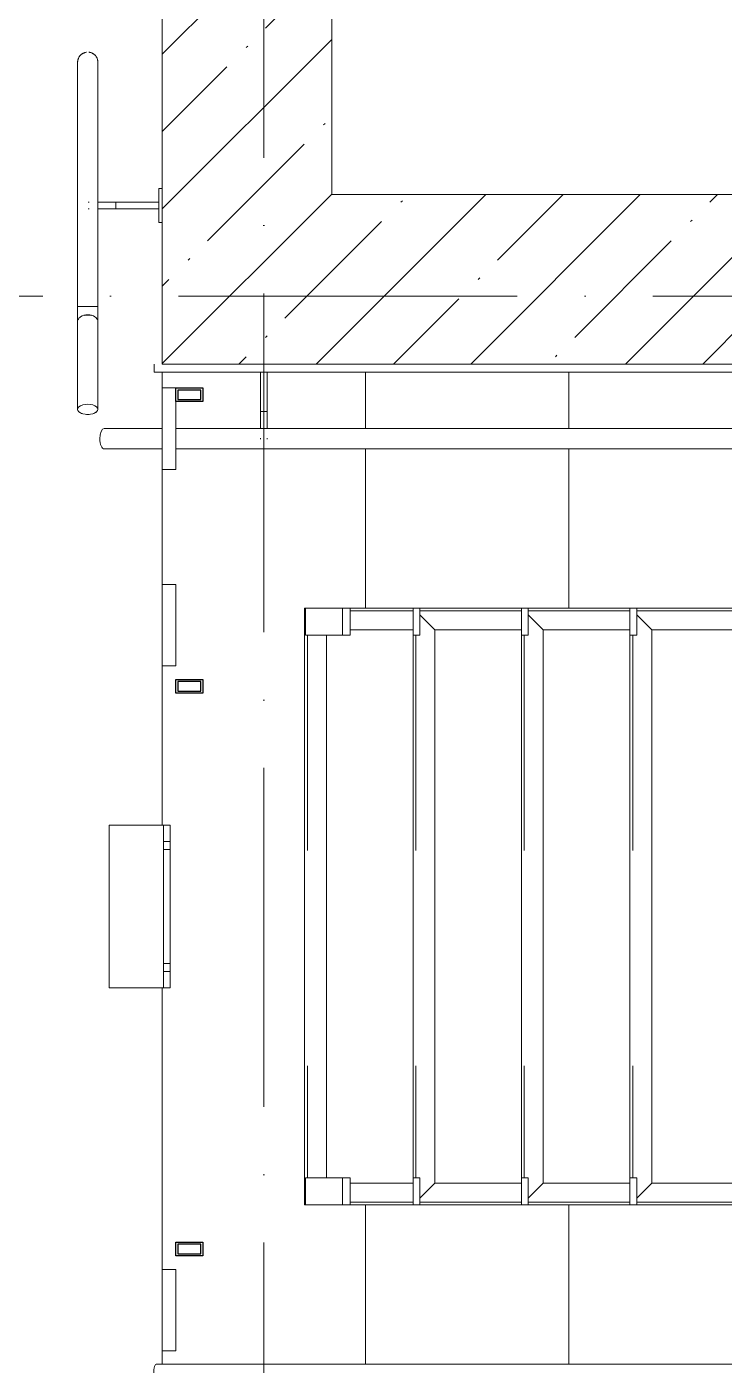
# Model space of a CAD drawing. Header units: millimetres. Extents: x -213536 to 1564669, y -45299 to 942238.
# Drawn here: x 432692 to 433721, y 427309 to 429283 of the extents above; entities that cross this region are included whole.
import ezdxf

# ---------------------------------------------------------------- set-up
doc = ezdxf.new("R2010")
doc.units = ezdxf.units.MM
doc.linetypes.add('50_200_ШТРИХ_1Т_ш5_п1_п1_', pattern=[700, 500, -100, 0, -100])
doc.linetypes.add('Штрих', pattern=[635, 317.5, -317.5])
for name, color, linetype, lineweight in [('0-1', 7, 'Continuous', 5), ('0-2', 7, 'Continuous', 9), ('3) ЖБ 4м', 3, 'Continuous', 30), ('Контуры', 7, 'Continuous', 9), ('Линии подступенков', 7, 'Continuous', 9), ('Линии свеса', 7, 'Continuous', 9), ('Невидимые линии-1', 7, 'Штрих', 9), ('Обобщенные модели', 7, 'Continuous', 9), ('Ограждение', 7, 'Continuous', 9), ('Ограждение-1', 7, 'Continuous', 25), ('Оси-2', 7, '50_200_ШТРИХ_1Т_ш5_п1_п1_', 9), ('Стены-1', 7, 'Continuous', 13), ('Штриховка разреза-1', 7, 'Continuous', 9)]:
    doc.layers.add(name, color=color, linetype=linetype, lineweight=lineweight)
doc.layers.get('0-2').off()
pattern_1 = [(45, (0, 0), (-114.0493, 114.0493), []), (45, (114.05, 0), (-114.0493, 114.0493), [201.612, -40.322, 3.353, -36.97])]

# ---------------------------------------------------------------- blocks, each defined once
blk = doc.blocks.new('Ось 3 этаж')
at = {"layer": 'Оси-2'}
for p, q in [((433042.1, 477896.8), (433042.1, 423014.8)), ((535630.4, 428885.4), (428373.3, 428885.4))]:
    blk.add_line(p, q, dxfattribs=at)
blk = doc.blocks.new('О_Элемент поручня_Маршевый_Труба_ГОСТ 8732-78 - О_Элемент поручня_Маршевый_Труба_ГОСТ 8732-78-31468009-АИ2_03_План отделки стен 3-го этажа _Часть 2_')
at = {"layer": 'Ограждение'}
blk.add_line((-3926, -30), (-9.9, -30), dxfattribs=at)
at = {"layer": 'Ограждение', "flags": 128}
blk.add_lwpolyline([(-9.9, -30), (-9.1, -29.6), (-8.3, -28.5), (-7.7, -26.7), (-7.1, -24.4), (-6.7, -21.5), (-6.4, -18.3), (-6.3, -15)], dxfattribs=at)
blk = doc.blocks.new('О_Элемент ограждения_Обод_Труба_ГОСТ 86451 - О_Элемент ограждения_Обод_Труба_ГОСТ 8645-68 2-33131214-АИ2_03_План отделки стен 3-го этажа _Часть 2_')
at = {"layer": 'Ограждение-1'}
for p, q in [((-1820, 20), (-1800, 20)), ((-1820, -20), (-1820, 20)), ((-1800, 20), (-1800, -20)), ((-20, -20), (-20, 20)), ((-20, 20), (0, 20)), ((0, 20), (0, -20)), ((-1817, 17), (-1817, -17)), ((-1803, 17), (-1817, 17)), ((-1803, -17), (-1803, 17)), ((-17, 17), (-17, -17)), ((-3, 17), (-17, 17)), ((-3, -17), (-3, 17)), ((-1817, -17), (-1803, -17)), ((-17, -17), (-3, -17)), ((-1800, -20), (-1820, -20)), ((0, -20), (-20, -20))]:
    blk.add_line(p, q, dxfattribs=at)
blk = doc.blocks.new('О_Полоса_Трапеция прямоугольная_Прокат_ГОСТ 1031 - Крепежная пластина-V99-АИ2_03_План отделки стен 3-го этажа _Часть 2_')
at = {"layer": 'Ограждение'}
for p, q in [((2220, 2214.8), (2200, 2214.8)), ((2200, 2214.8), (2200, 2094.8)), ((2220, 2094.8), (2220, 2214.8)), ((2200, 2094.8), (2220, 2094.8))]:
    blk.add_line(p, q, dxfattribs=at)
blk = doc.blocks.new('О_Элемент ограждения_Обод_Труба_ГОСТ 86451 - О_Элемент ограждения_Обод_Труба_ГОСТ 8645-68 2-33352084-АИ2_03_План отделки стен 3-го этажа _Часть 2_')
at = {"layer": 'Ограждение-1'}
for p, q in [((-850, 20), (-830, 20)), ((-850, -20), (-850, 20)), ((-830, 20), (-830, -20)), ((-20, -20), (-20, 20)), ((-20, 20), (0, 20)), ((0, 20), (0, -20)), ((-847, 17), (-847, -17)), ((-833, 17), (-847, 17)), ((-833, -17), (-833, 17)), ((-17, 17), (-17, -17)), ((-3, 17), (-17, 17)), ((-3, -17), (-3, 17)), ((-847, -17), (-833, -17)), ((-17, -17), (-3, -17)), ((-830, -20), (-850, -20)), ((0, -20), (-20, -20))]:
    blk.add_line(p, q, dxfattribs=at)
blk = doc.blocks.new('О_Полоса_Трапеция прямоугольная_Прокат_ГОСТ 1031 - Крепежная пластина-V100-АИ2_03_План отделки стен 3-го этажа _Часть 2_')
at = {"layer": 'Ограждение'}
for p, q in [((2220, 3514.8), (2200, 3514.8)), ((2200, 3514.8), (2200, 3394.8)), ((2220, 3394.8), (2220, 3494.8)), ((2200, 3394.8), (2220, 3394.8))]:
    blk.add_line(p, q, dxfattribs=at)
blk = doc.blocks.new('ОМ_Нижняя опорная пятка - ОМ_Нижняя опорная пятка-19082064-АИ2_03_План отделки стен 3-го этажа _Часть 2_')
at = {"layer": 'Обобщенные модели'}
for p, q in [((-96, 10), (-96, 0)), ((-84, 10), (-84, 0)), ((84, 10), (84, 0)), ((96, 10), (96, 0))]:
    blk.add_line(p, q, dxfattribs=at)
blk = doc.blocks.new('ОМ_Уголок_ГОСТ 8509-93 - ОМ_Уголок_ГОСТ 8509-93-V85-АИ2_03_План отделки стен 3-го этажа _Часть 2_')
at = {"layer": 'Невидимые линии-1'}
blk.add_line((40, -4), (840, -4), dxfattribs=at)
at = {"layer": 'Обобщенные модели'}
for p, q in [((32, -32), (10, -10)), ((840, 0), (40, 0)), ((870, -10), (848, -32)), ((32, -32), (848, -32))]:
    blk.add_line(p, q, dxfattribs=at)
blk = doc.blocks.new('ОМ_Уголок_ГОСТ 8509-93 - ОМ_Уголок_ГОСТ 8509-93-V87-АИ2_03_План отделки стен 3-го этажа _Часть 2_')
at = {"layer": 'Невидимые линии-1'}
blk.add_line((10, -4), (160, -4), dxfattribs=at)
at = {"layer": 'Обобщенные модели'}
for p, q in [((160, 0), (10, 0)), ((32, -32), (10, -10)), ((32, -32), (160, -32))]:
    blk.add_line(p, q, dxfattribs=at)
blk = doc.blocks.new('ОМ_Уголок_ГОСТ 8509-93 - ОМ_Уголок_ГОСТ 8509-93-V88-АИ2_03_План отделки стен 3-го этажа _Часть 2_')
at = {"layer": 'Невидимые линии-1'}
blk.add_line((140, -4), (290, -4), dxfattribs=at)
at = {"layer": 'Обобщенные модели'}
for p, q in [((290, 0), (140, 0)), ((290, -10), (268, -32)), ((140, -32), (268, -32))]:
    blk.add_line(p, q, dxfattribs=at)
blk = doc.blocks.new('ОМ_Уголок_ГОСТ 8509-93 - ОМ_Уголок_ГОСТ 8509-93-V183-АИ2_03_План отделки стен 3-го этажа _Часть 2_')
at = {"layer": 'Невидимые линии-1'}
blk.add_line((40, -4), (840, -4), dxfattribs=at)
at = {"layer": 'Обобщенные модели'}
for p, q in [((880, 0), (0, 0)), ((1.3, -1.3), (0, 0)), ((880, 0), (878.7, -1.3)), ((40, -32), (840, -32))]:
    blk.add_line(p, q, dxfattribs=at)
blk = doc.blocks.new('ОМ_Уголок_ГОСТ 8509-93 - ОМ_Уголок_ГОСТ 8509-93-V184-АИ2_03_План отделки стен 3-го этажа _Часть 2_')
at = {"layer": 'Невидимые линии-1'}
blk.add_line((67.1, -4), (160, -4), dxfattribs=at)
at = {"layer": 'Обобщенные модели'}
for p, q in [((1.3, 0), (0, 0)), ((1.3, -1.3), (0, 0)), ((160, 0), (67.1, 0)), ((67.1, -32), (160, -32))]:
    blk.add_line(p, q, dxfattribs=at)
blk = doc.blocks.new('ОМ_Уголок_ГОСТ 8509-93 - ОМ_Уголок_ГОСТ 8509-93-V185-АИ2_03_План отделки стен 3-го этажа _Часть 2_')
at = {"layer": 'Невидимые линии-1'}
blk.add_line((140, -4), (232.9, -4), dxfattribs=at)
at = {"layer": 'Обобщенные модели'}
for p, q in [((232.9, 0), (140, 0)), ((300, 0), (298.7, 0)), ((300, 0), (298.7, -1.3)), ((140, -32), (232.9, -32))]:
    blk.add_line(p, q, dxfattribs=at)
blk = doc.blocks.new('ОМ_Уголок_ГОСТ 8510-86 - ОМ_Уголок_ГОСТ 8510-86-19082066-АИ2_03_План отделки стен 3-го этажа _Часть 2_')
at = {"layer": 'Обобщенные модели'}
for p, q in [((0, 0), (0, -90)), ((240, 0), (0, 0)), ((0, -10), (240, -10)), ((240, -90), (240, 0)), ((0, -90), (240, -90))]:
    blk.add_line(p, q, dxfattribs=at)
blk = doc.blocks.new('ОМ_Полоса_Трапеция прямоугольная_Прокат_ГОСТ 103-2006 - ОМ_Полоса_Трапеция прямоугольная_Прокат_ГОСТ 103-2006-V92-АИ2_03_План отделки стен 3-го этажа _Часть 2_')
at = {"layer": 'Обобщенные модели'}
for p, q in [((20900, 47140), (20890, 47140)), ((20890, 47140), (20890, 47100)), ((20900, 47100), (20900, 47140)), ((20890, 47100), (20900, 47100))]:
    blk.add_line(p, q, dxfattribs=at)
blk = doc.blocks.new('ОМ_Полоса_Трапеция прямоугольная_Прокат_ГОСТ 103-2006 - ОМ_Полоса_Трапеция прямоугольная_Прокат_ГОСТ 103-2006-V93-АИ2_03_План отделки стен 3-го этажа _Часть 2_')
at = {"layer": 'Обобщенные модели'}
for p, q in [((20740, 47140), (20730, 47140)), ((20730, 47140), (20730, 47100)), ((20740, 47100), (20740, 47140)), ((20730, 47100), (20740, 47100))]:
    blk.add_line(p, q, dxfattribs=at)
blk = doc.blocks.new('ОМ_Полоса_Трапеция прямоугольная_Прокат_ГОСТ 103-2006 - ОМ_Полоса_Трапеция прямоугольная_Прокат_ГОСТ 103-2006-V94-АИ2_03_План отделки стен 3-го этажа _Часть 2_')
at = {"layer": 'Обобщенные модели'}
for p, q in [((20580, 47140), (20570, 47140)), ((20570, 47140), (20570, 47100)), ((20580, 47100), (20580, 47140)), ((20570, 47100), (20580, 47100))]:
    blk.add_line(p, q, dxfattribs=at)
blk = doc.blocks.new('ОМ_Полоса_Прокат_ГОСТ 103-2006 - ОМ_Полоса_Прокат_ГОСТ 103-2006-20723456-АИ2_03_План отделки стен 3-го этажа _Часть 2_')
at = {"layer": 'Обобщенные модели'}
for p, q in [((20411.3, 47100), (20411.3, 47140)), ((20411.3, 47140), (20465.6, 47140)), ((20477.1, 47140), (20465.6, 47140)), ((20465.6, 47140), (20465.6, 47100)), ((20477.1, 47100), (20477.1, 47140)), ((20465.6, 47100), (20411.3, 47100)), ((20465.6, 47100), (20477.1, 47100))]:
    blk.add_line(p, q, dxfattribs=at)
blk = doc.blocks.new('ОМ_Полоса_Трапеция прямоугольная_Прокат_ГОСТ 103-2006 - ОМ_Полоса_Трапеция прямоугольная_Прокат_ГОСТ 103-2006-V95-АИ2_03_План отделки стен 3-го этажа _Часть 2_')
at = {"layer": 'Обобщенные модели'}
for p, q in [((20900, 46300), (20890, 46300)), ((20890, 46300), (20890, 46260)), ((20900, 46260), (20900, 46300)), ((20890, 46260), (20900, 46260))]:
    blk.add_line(p, q, dxfattribs=at)
blk = doc.blocks.new('ОМ_Полоса_Трапеция прямоугольная_Прокат_ГОСТ 103-2006 - ОМ_Полоса_Трапеция прямоугольная_Прокат_ГОСТ 103-2006-V96-АИ2_03_План отделки стен 3-го этажа _Часть 2_')
at = {"layer": 'Обобщенные модели'}
for p, q in [((20740, 46300), (20730, 46300)), ((20730, 46300), (20730, 46260)), ((20740, 46260), (20740, 46300)), ((20730, 46260), (20740, 46260))]:
    blk.add_line(p, q, dxfattribs=at)
blk = doc.blocks.new('ОМ_Полоса_Трапеция прямоугольная_Прокат_ГОСТ 103-2006 - ОМ_Полоса_Трапеция прямоугольная_Прокат_ГОСТ 103-2006-V97-АИ2_03_План отделки стен 3-го этажа _Часть 2_')
at = {"layer": 'Обобщенные модели'}
for p, q in [((20580, 46300), (20570, 46300)), ((20570, 46300), (20570, 46260)), ((20580, 46260), (20580, 46300)), ((20570, 46260), (20580, 46260))]:
    blk.add_line(p, q, dxfattribs=at)
blk = doc.blocks.new('ОМ_Полоса_Прокат_ГОСТ 103-2006 - ОМ_Полоса_Прокат_ГОСТ 103-2006-20723498-АИ2_03_План отделки стен 3-го этажа _Часть 2_')
at = {"layer": 'Обобщенные модели'}
for p, q in [((20411.3, 46260), (20411.3, 46300)), ((20411.3, 46300), (20465.6, 46300)), ((20477.1, 46300), (20465.6, 46300)), ((20465.6, 46300), (20465.6, 46260)), ((20477.1, 46260), (20477.1, 46300)), ((20465.6, 46260), (20411.3, 46260)), ((20465.6, 46260), (20477.1, 46260))]:
    blk.add_line(p, q, dxfattribs=at)
blk = doc.blocks.new('Ограждение 33 - Ограждение 2-32982890-АИ2_03_План отделки стен 3-го этажа _Часть 2_')
at = {"layer": 'Ограждение'}
for p, q in [((-465.6, 1885.8), (-465.6, 1885.2)), ((-465.6, 1885.2), (-465.6, 1575.1)), ((-435.6, 1575.1), (-435.6, 1885.2)), ((-340.6, 1749), (-345.6, 1749)), ((-345.6, 1749), (-345.6, 1748.1)), ((-345.6, 1748.1), (-345.6, 1749)), ((-340.6, 1749), (-345.6, 1749)), ((-345.6, 1749), (-345.6, 1748.1)), ((-345.6, 1699), (-345.6, 1749)), ((-345.6, 1729.2), (-409.2, 1729.2)), ((-345.6, 1729.2), (-409.2, 1729.2)), ((-409.2, 1719.2), (-345.6, 1719.2)), ((-409.2, 1719.2), (-345.6, 1719.2)), ((-345.6, 1699.8), (-345.6, 1699)), ((-345.6, 1699), (-345.6, 1699.8)), ((-345.6, 1699.8), (-345.6, 1699)), ((-345.6, 1699), (-340.6, 1699)), ((-345.6, 1699), (-340.6, 1699)), ((-450.6, 1575.1), (-465.1, 1575.1)), ((-435.6, 1575.1), (-450.6, 1575.1)), ((-465.6, 1555), (-465.6, 1423.4)), ((-435.6, 1423.4), (-435.6, 1555)), ((-195.8, 1478.1), (-195.8, 1420.2)), ((-195.8, 1478.1), (-195.8, 1420.2)), ((-185.8, 1420.2), (-185.8, 1478.1)), ((-185.8, 1420.2), (-185.8, 1478.1)), ((-340.6, 1395.1), (-426.2, 1395.1)), ((3562.9, 1395.1), (-320.6, 1395.1)), ((-426.2, 1365.1), (-340.6, 1365.1)), ((-320.6, 1365.1), (3562.9, 1365.1))]:
    blk.add_line(p, q, dxfattribs=at)
at = {"layer": 'Ограждение', "flags": 128}
for points in [[(-465.6, 1935.2), (-465.6, 1935.8), (-465.6, 1936.4), (-465.5, 1937), (-465.4, 1937.6), (-465.3, 1938.2), (-465.2, 1938.8), (-465, 1939.4), (-464.9, 1940), (-464.7, 1940.5), (-464.4, 1941.1), (-464.2, 1941.6), (-463.9, 1942.2), (-463.6, 1942.7), (-463.3, 1943.2), (-463, 1943.7), (-462.6, 1944.2), (-462.3, 1944.7), (-461.9, 1945.1), (-461.5, 1945.6), (-461.1, 1946), (-460.6, 1946.4), (-460.2, 1946.8), (-459.7, 1947.2), (-459.2, 1947.5), (-458.7, 1947.9), (-458.2, 1948.2), (-457.7, 1948.5), (-457.2, 1948.7), (-456.6, 1949), (-456.1, 1949.2), (-455.5, 1949.4), (-454.9, 1949.6), (-454.3, 1949.8), (-453.8, 1949.9), (-453.2, 1950), (-452.6, 1950.1)], [(-465.6, 1935.2), (-465.6, 1935.2), (-465.6, 1935.1), (-465.6, 1934.9), (-465.6, 1934.6), (-465.6, 1934.2), (-465.6, 1933.8), (-465.6, 1933.3), (-465.6, 1932.7), (-465.6, 1932), (-465.6, 1931.3), (-465.6, 1930.5), (-465.6, 1929.6), (-465.6, 1928.6), (-465.6, 1927.6), (-465.6, 1926.5), (-465.6, 1925.3), (-465.6, 1924.1), (-465.6, 1922.8), (-465.6, 1921.5), (-465.6, 1920.1), (-465.6, 1918.6), (-465.6, 1917.1), (-465.6, 1915.5), (-465.6, 1913.9), (-465.6, 1912.3), (-465.6, 1910.6), (-465.6, 1908.8), (-465.6, 1907), (-465.6, 1905.2), (-465.6, 1903.4), (-465.6, 1901.5), (-465.6, 1899.6), (-465.6, 1897.6), (-465.6, 1895.7), (-465.6, 1893.7), (-465.6, 1891.8), (-465.6, 1889.8), (-465.6, 1887.8), (-465.6, 1885.8)], [(-465.6, 1885.8), (-465.6, 1887.2), (-465.6, 1889.2), (-465.6, 1891.2), (-465.6, 1893.2), (-465.6, 1895.2), (-465.6, 1897.1), (-465.6, 1899.1), (-465.6, 1901), (-465.6, 1902.9), (-465.6, 1904.7), (-465.6, 1906.5), (-465.6, 1908.3), (-465.6, 1910.1), (-465.6, 1911.8), (-465.6, 1913.5), (-465.6, 1915.1), (-465.6, 1916.7), (-465.6, 1918.2), (-465.6, 1919.7), (-465.6, 1921.1), (-465.6, 1922.5), (-465.6, 1923.8), (-465.6, 1925), (-465.6, 1926.2), (-465.6, 1927.3), (-465.6, 1928.4), (-465.6, 1929.3), (-465.6, 1930.2), (-465.6, 1931.1), (-465.6, 1931.8), (-465.6, 1932.5), (-465.6, 1933.1), (-465.6, 1933.7), (-465.6, 1934.1), (-465.6, 1934.5), (-465.6, 1934.8), (-465.6, 1935), (-465.6, 1935.2), (-465.6, 1935.2), (-465.6, 1935.2)], [(-448.8, 1950.1), (-448.2, 1950), (-447.6, 1949.9), (-447.1, 1949.8), (-446.5, 1949.7), (-445.9, 1949.5), (-445.3, 1949.3), (-444.8, 1949.1), (-444.2, 1948.8), (-443.7, 1948.5), (-443.2, 1948.3), (-442.7, 1947.9), (-442.1, 1947.6), (-441.7, 1947.3), (-441.2, 1946.9), (-440.7, 1946.5), (-440.3, 1946.1), (-439.9, 1945.7), (-439.4, 1945.3), (-439.1, 1944.8)], [(-438.7, 1944.3), (-438.3, 1943.8), (-438, 1943.3), (-437.7, 1942.8), (-437.4, 1942.3), (-437.1, 1941.8), (-436.9, 1941.2), (-436.6, 1940.7), (-436.4, 1940.1), (-436.2, 1939.5), (-436.1, 1939), (-436, 1938.4), (-435.8, 1937.8), (-435.7, 1937.2), (-435.7, 1936.6), (-435.6, 1936), (-435.6, 1935.4), (-435.6, 1935.2)], [(-435.6, 1885.2), (-435.6, 1887.2), (-435.6, 1889.2), (-435.6, 1891.2), (-435.6, 1893.2), (-435.6, 1895.2), (-435.6, 1897.1), (-435.6, 1899.1), (-435.6, 1901), (-435.6, 1902.9), (-435.6, 1904.7), (-435.6, 1906.5), (-435.6, 1908.3), (-435.6, 1910.1), (-435.6, 1911.8), (-435.6, 1913.5), (-435.6, 1915.1), (-435.6, 1916.7), (-435.6, 1918.2), (-435.6, 1919.7), (-435.6, 1921.1), (-435.6, 1922.5), (-435.6, 1923.8), (-435.6, 1925), (-435.6, 1926.2), (-435.6, 1927.3), (-435.6, 1928.4), (-435.6, 1929.3), (-435.6, 1930.2), (-435.6, 1931.1), (-435.6, 1931.8), (-435.6, 1932.5), (-435.6, 1933.1), (-435.6, 1933.7), (-435.6, 1934.1), (-435.6, 1934.5), (-435.6, 1934.8), (-435.6, 1935), (-435.6, 1935.2), (-435.6, 1935.2), (-435.6, 1935.2)], [(-435.6, 1935.2), (-435.6, 1935.2), (-435.6, 1935.1), (-435.6, 1934.9), (-435.6, 1934.6), (-435.6, 1934.2), (-435.6, 1933.8), (-435.6, 1933.3), (-435.6, 1932.7), (-435.6, 1932), (-435.6, 1931.3), (-435.6, 1930.5), (-435.6, 1929.6), (-435.6, 1928.6), (-435.6, 1927.6), (-435.6, 1926.5), (-435.6, 1925.3), (-435.6, 1924.1), (-435.6, 1922.8), (-435.6, 1921.5), (-435.6, 1920.1), (-435.6, 1918.6), (-435.6, 1917.1), (-435.6, 1915.5), (-435.6, 1913.9), (-435.6, 1912.3), (-435.6, 1910.6), (-435.6, 1908.8), (-435.6, 1907), (-435.6, 1905.2), (-435.6, 1903.4), (-435.6, 1901.5), (-435.6, 1899.6), (-435.6, 1897.6), (-435.6, 1895.7), (-435.6, 1893.7), (-435.6, 1891.8), (-435.6, 1889.8), (-435.6, 1887.8), (-435.6, 1885.8)], [(-450.2, 1729.2), (-450.1, 1729.2), (-450, 1729.2), (-449.8, 1729.2), (-449.6, 1729.2), (-449.3, 1729.2), (-448.9, 1729.2), (-448.5, 1729.2)], [(-448.5, 1719.2), (-448.9, 1719.2), (-449.3, 1719.2), (-449.6, 1719.2), (-449.8, 1719.2), (-450, 1719.2), (-450.1, 1719.2), (-450.2, 1719.2)], [(-409.2, 1719.2), (-410.8, 1719.2), (-412.5, 1719.2), (-414.1, 1719.2), (-415.7, 1719.2), (-417.4, 1719.2), (-419, 1719.2), (-420.6, 1719.2), (-422.1, 1719.2), (-423.7, 1719.2), (-425.2, 1719.2), (-426.7, 1719.2), (-428.2, 1719.2), (-429.6, 1719.2), (-431, 1719.2), (-432.4, 1719.2), (-433.7, 1719.2), (-435, 1719.2)], [(-409.2, 1719.2), (-410.8, 1719.2), (-412.5, 1719.2), (-414.1, 1719.2), (-415.7, 1719.2), (-417.4, 1719.2), (-419, 1719.2), (-420.6, 1719.2), (-422.1, 1719.2), (-423.7, 1719.2), (-425.2, 1719.2), (-426.7, 1719.2), (-428.2, 1719.2), (-429.6, 1719.2), (-431, 1719.2), (-432.4, 1719.2), (-433.7, 1719.2), (-435, 1719.2)], [(-434.9, 1729.2), (-433.6, 1729.2), (-432.3, 1729.2), (-430.9, 1729.2), (-429.5, 1729.2), (-428.1, 1729.2), (-426.6, 1729.2), (-425.1, 1729.2), (-423.6, 1729.2), (-422, 1729.2), (-420.4, 1729.2), (-418.8, 1729.2), (-417.2, 1729.2), (-415.6, 1729.2), (-414, 1729.2), (-412.3, 1729.2), (-410.7, 1729.2), (-409.2, 1729.2)], [(-434.9, 1729.2), (-433.6, 1729.2), (-432.3, 1729.2), (-430.9, 1729.2), (-429.5, 1729.2), (-428.1, 1729.2), (-426.6, 1729.2), (-425.1, 1729.2), (-423.6, 1729.2), (-422, 1729.2), (-420.4, 1729.2), (-418.8, 1729.2), (-417.2, 1729.2), (-415.6, 1729.2), (-414, 1729.2), (-412.3, 1729.2), (-410.7, 1729.2), (-409.2, 1729.2)], [(-465.7, 1552.5), (-465.7, 1553.4), (-465.7, 1554.3), (-465.7, 1555.3), (-465.7, 1556.4), (-465.7, 1557.4), (-465.7, 1558.5), (-465.7, 1559.6), (-465.7, 1560.7), (-465.7, 1561.9), (-465.7, 1563.1), (-465.7, 1564.2), (-465.7, 1565.5), (-465.7, 1566.7), (-465.7, 1567.9), (-465.7, 1569.2), (-465.7, 1570.4), (-465.7, 1571.7), (-465.7, 1573), (-465.7, 1574.2), (-465.7, 1575.1)], [(-465.7, 1553.4), (-465.7, 1554.3), (-465.7, 1555.3), (-465.7, 1556.4), (-465.7, 1557.4), (-465.7, 1558.5), (-465.7, 1559.6), (-465.7, 1560.7), (-465.7, 1561.9), (-465.7, 1563.1), (-465.7, 1564.2), (-465.7, 1565.5), (-465.7, 1566.7), (-465.7, 1567.9), (-465.7, 1569.2), (-465.7, 1570.4), (-465.7, 1571.7), (-465.7, 1573), (-465.7, 1574.2), (-465.7, 1575.1)], [(-435.7, 1575.1), (-435.7, 1573.8), (-435.7, 1572.5), (-435.7, 1571.3), (-435.7, 1570), (-435.7, 1568.8), (-435.7, 1567.5), (-435.7, 1566.3), (-435.7, 1565.1), (-435.7, 1563.9), (-435.7, 1562.7), (-435.7, 1561.5), (-435.7, 1560.4), (-435.7, 1559.2), (-435.7, 1558.1), (-435.7, 1557.1), (-435.7, 1556), (-435.7, 1555), (-435.7, 1554), (-435.7, 1553.1), (-435.7, 1552.5)], [(-435.7, 1575.1), (-435.7, 1573.8), (-435.7, 1572.5), (-435.7, 1571.3), (-435.7, 1570), (-435.7, 1568.8), (-435.7, 1567.5), (-435.7, 1566.3), (-435.7, 1565.1), (-435.7, 1563.9), (-435.7, 1562.7), (-435.7, 1561.5), (-435.7, 1560.4), (-435.7, 1559.2), (-435.7, 1558.1), (-435.7, 1557.1)], [(-195.8, 1395.7), (-195.8, 1397.1), (-195.8, 1398.4), (-195.8, 1399.8), (-195.8, 1401.3), (-195.8, 1402.8), (-195.8, 1404.3), (-195.8, 1405.8), (-195.8, 1407.3), (-195.8, 1408.9), (-195.8, 1410.5), (-195.8, 1412.1), (-195.8, 1413.7), (-195.8, 1415.4), (-195.8, 1417), (-195.8, 1418.7), (-195.8, 1420.2)], [(-195.8, 1395.7), (-195.8, 1397.1), (-195.8, 1398.4), (-195.8, 1399.8), (-195.8, 1401.3), (-195.8, 1402.8), (-195.8, 1404.3), (-195.8, 1405.8), (-195.8, 1407.3), (-195.8, 1408.9), (-195.8, 1410.5), (-195.8, 1412.1), (-195.8, 1413.7), (-195.8, 1415.4), (-195.8, 1417), (-195.8, 1418.7), (-195.8, 1420.2)], [(-185.8, 1420.2), (-185.8, 1418.5), (-185.8, 1416.9), (-185.8, 1415.3), (-185.8, 1413.6), (-185.8, 1412), (-185.8, 1410.4), (-185.8, 1408.8), (-185.8, 1407.2), (-185.8, 1405.7), (-185.8, 1404.2), (-185.8, 1402.7), (-185.8, 1401.2), (-185.8, 1399.7), (-185.8, 1398.3), (-185.8, 1397), (-185.8, 1395.6)], [(-185.8, 1420.2), (-185.8, 1418.5), (-185.8, 1416.9), (-185.8, 1415.3), (-185.8, 1413.6), (-185.8, 1412), (-185.8, 1410.4), (-185.8, 1408.8), (-185.8, 1407.2), (-185.8, 1405.7), (-185.8, 1404.2), (-185.8, 1402.7), (-185.8, 1401.2), (-185.8, 1399.7), (-185.8, 1398.3), (-185.8, 1397), (-185.8, 1395.6)], [(-195.8, 1379.2), (-195.8, 1379.3), (-195.8, 1379.4), (-195.8, 1379.5), (-195.8, 1379.8), (-195.8, 1380.1), (-195.8, 1380.5), (-195.8, 1380.9)], [(-185.8, 1380.9), (-185.8, 1380.4), (-185.8, 1380.1), (-185.8, 1379.8), (-185.8, 1379.5), (-185.8, 1379.4), (-185.8, 1379.2), (-185.8, 1379.2)]]:
    blk.add_lwpolyline(points, dxfattribs=at)
at = {"layer": 'Ограждение'}
for centre, major_axis, ratio, start_param, end_param in [((-450.7, 1575.1), (15, 0), 0.008993, 3.423664, 4.712389), ((-450.7, 1552.5), (15, 0), 0.701869, 2.356194, 2.604807), ((-450.7, 1552.5), (15, 0), 0.701869, 1.570796, 2.345731), ((-450.6, 1555), (15, 0), 0.5, 1.570796, 1.93635), ((-450.7, 1575.1), (15, 0), 0.008993, 4.712389, 6.021386), ((-450.7, 1552.5), (15, 0), 0.701869, 0.785398, 1.570796), ((-450.6, 1555), (15, 0), 0.5, 1.205243, 1.570796), ((-450.7, 1552.5), (15, 0), 0.701869, 0.523599, 0.772459), ((-450.7, 1552.5), (15, 0), 0.701869, 2.879793, 3.141593), ((-450.6, 1555), (-15, 0), 0.5, 6.021386, 6.283185), ((-450.7, 1552.5), (15, 0), 0.701869, 2.617994, 2.858001), ((-450.7, 1552.5), (15, 0), 0.701869, 0.261799, 0.504741), ((-450.6, 1555), (15, 0), 0.5, 0, 0.261799), ((-450.6, 1423.4), (15, 0), 0.5, 1.570796, 4.712389), ((-450.6, 1423.4), (15, 0), 0.5, 3.141593, 3.403392), ((-450.6, 1423.4), (-15, 0), 0.5, 1.570796, 4.712389), ((-450.6, 1423.4), (15, 0), 0.5, 3.665191, 4.18879), ((-450.6, 1423.4), (15, 0), 0.5, 4.45059, 4.712389), ((-450.6, 1423.4), (-15, 0), 0.5, 1.570796, 1.832596), ((-450.6, 1423.4), (15, 0), 0.5, 5.235988, 5.759587), ((-426.2, 1380.1), (0, 15), 0.447214, 0, 1.570796), ((-426.2, 1380.1), (0, 15), 0.447214, 1.570796, 3.141593)]:
    blk.add_ellipse(centre, major_axis=major_axis, ratio=ratio, start_param=start_param, end_param=end_param, dxfattribs=at)
for points in [[(-409.2, 1729.1), (-409.2, 1729.2), (-409.2, 1729.2), (-409.2, 1729.1)], [(-409.2, 1729.1), (-409.2, 1729.2), (-409.2, 1729.2), (-409.2, 1728.6), (-409.2, 1727.4), (-409.2, 1725.9), (-409.2, 1724.7), (-409.2, 1724.2)], [(-409.2, 1724.2), (-409.2, 1723.6), (-409.2, 1722.4), (-409.2, 1720.9), (-409.2, 1719.7), (-409.2, 1719.3), (-409.2, 1719.2)], [(-195.7, 1420.2), (-195.8, 1420.2), (-195.8, 1420.2), (-195.7, 1420.2)], [(-195.7, 1420.2), (-195.8, 1420.2), (-195.8, 1420.2), (-195.2, 1420.2), (-194.1, 1420.2), (-192.5, 1420.2), (-191.4, 1420.2), (-190.8, 1420.2)], [(-190.8, 1420.2), (-190.2, 1420.2), (-189, 1420.2), (-187.5, 1420.2), (-186.4, 1420.2), (-186, 1420.2), (-185.9, 1420.2)]]:
    blk.add_open_spline(points, degree=3, dxfattribs=at)
blk = doc.blocks.new('0125-Р-ОО-Ш2-АР-о_23_10_2024_rvt-1-АИ2_03_План отделки стен 3-го этажа _Часть 2_')
at = {"layer": 'Штриховка разреза-1'}
h = blk.add_hatch(dxfattribs=at)
h.set_pattern_fill('FP_2', color=256, style=0, pattern_type=2)
h.set_pattern_definition(pattern_1)
h.paths.add_polyline_path([(2232.7, 3550), (2450, 3550), (2450, 7650), (2200, 7650), (2200, 3550)], flags=0)
h = blk.add_hatch(dxfattribs=at)
h.set_pattern_fill('FP_2', color=256, style=0, pattern_type=2)
h.set_pattern_definition(pattern_1)
h.paths.add_polyline_path([(7125.7, 3550), (7900, 3550), (7900, 3800), (2450, 3800), (2450, 3550), (6659.7, 3550)], flags=0)
at = {"layer": 'Контуры'}
for p, q in [((2200, 3538), (2200, 3514.8)), ((2200, 3394.8), (2200, 3224.8)), ((2200, 3104.8), (2200, 2870)), ((2200, 2630), (2200, 2214.8)), ((2200, 2094.8), (2200, 2075))]:
    blk.add_line(p, q, dxfattribs=at)
at = {"layer": 'Линии подступенков'}
for p, q in [((2200, 3538), (2200, 3514.8)), ((2500, 3538), (2500, 3455)), ((2800, 3538), (2800, 3455)), ((2500, 3425), (2500, 3190)), ((2800, 3425), (2800, 3190)), ((2200, 3394.8), (2200, 3224.8)), ((2200, 3104.8), (2200, 2870)), ((2200, 2630), (2200, 2214.8)), ((2500, 2310), (2500, 2075)), ((2800, 2310), (2800, 2075)), ((2200, 2094.8), (2200, 2075))]:
    blk.add_line(p, q, dxfattribs=at)
at = {"layer": 'Линии свеса'}
for p, q in [((2500, 3538), (2500, 3455)), ((2800, 3538), (2800, 3455)), ((2500, 3425), (2500, 3190)), ((2800, 3425), (2800, 3190)), ((2500, 2310), (2500, 2075)), ((2800, 2310), (2800, 2075))]:
    blk.add_line(p, q, dxfattribs=at)
at = {"layer": 'Стены-1'}
for p, q in [((2200, 7650), (2200, 3550)), ((2450, 3800), (2450, 6500)), ((4150, 3800), (2450, 3800)), ((2200, 3550), (2450, 3550)), ((2450, 3550), (7650, 3550))]:
    blk.add_line(p, q, dxfattribs=at)
at = {"layer": '0-2'}
for name, p in [('Ограждение 33 - Ограждение 2-32982890-АИ2_03_План отделки стен 3-го этажа _Часть 2_', (2540.6, 2059.9)), ('О_Полоса_Трапеция прямоугольная_Прокат_ГОСТ 1031 - Крепежная пластина-V100-АИ2_03_План отделки стен 3-го этажа _Часть 2_', (0, 0)), ('О_Полоса_Трапеция прямоугольная_Прокат_ГОСТ 1031 - Крепежная пластина-V99-АИ2_03_План отделки стен 3-го этажа _Часть 2_', (0, 1010)), ('ОМ_Полоса_Прокат_ГОСТ 103-2006 - ОМ_Полоса_Прокат_ГОСТ 103-2006-20723456-АИ2_03_План отделки стен 3-го этажа _Часть 2_', (-18000, -43950)), ('ОМ_Полоса_Трапеция прямоугольная_Прокат_ГОСТ 103-2006 - ОМ_Полоса_Трапеция прямоугольная_Прокат_ГОСТ 103-2006-V94-АИ2_03_План отделки стен 3-го этажа _Часть 2_', (-18000, -43950)), ('ОМ_Полоса_Трапеция прямоугольная_Прокат_ГОСТ 103-2006 - ОМ_Полоса_Трапеция прямоугольная_Прокат_ГОСТ 103-2006-V93-АИ2_03_План отделки стен 3-го этажа _Часть 2_', (-18000, -43950)), ('ОМ_Полоса_Трапеция прямоугольная_Прокат_ГОСТ 103-2006 - ОМ_Полоса_Трапеция прямоугольная_Прокат_ГОСТ 103-2006-V92-АИ2_03_План отделки стен 3-го этажа _Часть 2_', (-18000, -43950)), ('ОМ_Полоса_Прокат_ГОСТ 103-2006 - ОМ_Полоса_Прокат_ГОСТ 103-2006-20723498-АИ2_03_План отделки стен 3-го этажа _Часть 2_', (-18000, -43950)), ('ОМ_Полоса_Трапеция прямоугольная_Прокат_ГОСТ 103-2006 - ОМ_Полоса_Трапеция прямоугольная_Прокат_ГОСТ 103-2006-V97-АИ2_03_План отделки стен 3-го этажа _Часть 2_', (-18000, -43950)), ('ОМ_Полоса_Трапеция прямоугольная_Прокат_ГОСТ 103-2006 - ОМ_Полоса_Трапеция прямоугольная_Прокат_ГОСТ 103-2006-V96-АИ2_03_План отделки стен 3-го этажа _Часть 2_', (-18000, -43950)), ('ОМ_Полоса_Трапеция прямоугольная_Прокат_ГОСТ 103-2006 - ОМ_Полоса_Трапеция прямоугольная_Прокат_ГОСТ 103-2006-V95-АИ2_03_План отделки стен 3-го этажа _Часть 2_', (-18000, -43950)), ('О_Полоса_Трапеция прямоугольная_Прокат_ГОСТ 1031 - Крепежная пластина-V99-АИ2_03_План отделки стен 3-го этажа _Часть 2_', (0, 0))]:
    blk.add_blockref(name, p, dxfattribs=at)
for name, p, rotation in [('О_Элемент ограждения_Обод_Труба_ГОСТ 86451 - О_Элемент ограждения_Обод_Труба_ГОСТ 8645-68 2-33131214-АИ2_03_План отделки стен 3-го этажа _Часть 2_', (2240, 1694.8), 269.9999999999997), ('О_Элемент ограждения_Обод_Труба_ГОСТ 86451 - О_Элемент ограждения_Обод_Труба_ГОСТ 8645-68 2-33352084-АИ2_03_План отделки стен 3-го этажа _Часть 2_', (2240, 2234.8), 269.9999999999997), ('ОМ_Нижняя опорная пятка - ОМ_Нижняя опорная пятка-19082064-АИ2_03_План отделки стен 3-го этажа _Часть 2_', (2211.5, 2750), 90.00000000000084), ('О_Элемент поручня_Маршевый_Труба_ГОСТ 8732-78 - О_Элемент поручня_Маршевый_Труба_ГОСТ 8732-78-31468009-АИ2_03_План отделки стен 3-го этажа _Часть 2_', (2180.9, 2045), 180)]:
    blk.add_blockref(name, p, dxfattribs=dict(at, rotation=rotation))
at = {"layer": '0-2', "extrusion": (0, 0, -1)}
for name, p, rotation in [('ОМ_Уголок_ГОСТ 8509-93 - ОМ_Уголок_ГОСТ 8509-93-V183-АИ2_03_План отделки стен 3-го этажа _Часть 2_', (-2410, 3190), 269.9999999999989), ('ОМ_Уголок_ГОСТ 8509-93 - ОМ_Уголок_ГОСТ 8509-93-V85-АИ2_03_План отделки стен 3-го этажа _Часть 2_', (-2570, 3190), 269.9999999999989), ('ОМ_Уголок_ГОСТ 8509-93 - ОМ_Уголок_ГОСТ 8509-93-V85-АИ2_03_План отделки стен 3-го этажа _Часть 2_', (-2730, 3190), 269.9999999999989), ('ОМ_Уголок_ГОСТ 8509-93 - ОМ_Уголок_ГОСТ 8509-93-V85-АИ2_03_План отделки стен 3-го этажа _Часть 2_', (-2890, 3190), 269.9999999999989), ('ОМ_Уголок_ГОСТ 8510-86 - ОМ_Уголок_ГОСТ 8510-86-19082066-АИ2_03_План отделки стен 3-го этажа _Часть 2_', (-2211.5, 2630), 89.99999999999918), ('ОМ_Уголок_ГОСТ 8509-93 - ОМ_Уголок_ГОСТ 8509-93-V184-АИ2_03_План отделки стен 3-го этажа _Часть 2_', (-2410, 2310), 180), ('ОМ_Уголок_ГОСТ 8509-93 - ОМ_Уголок_ГОСТ 8509-93-V87-АИ2_03_План отделки стен 3-го этажа _Часть 2_', (-2570, 2310), 180), ('ОМ_Уголок_ГОСТ 8509-93 - ОМ_Уголок_ГОСТ 8509-93-V87-АИ2_03_План отделки стен 3-го этажа _Часть 2_', (-2730, 2310), 180), ('ОМ_Уголок_ГОСТ 8509-93 - ОМ_Уголок_ГОСТ 8509-93-V87-АИ2_03_План отделки стен 3-го этажа _Часть 2_', (-2890, 2310), 180)]:
    blk.add_blockref(name, p, dxfattribs=dict(at, rotation=rotation))
for name, p in [('ОМ_Уголок_ГОСТ 8509-93 - ОМ_Уголок_ГОСТ 8509-93-V185-АИ2_03_План отделки стен 3-го этажа _Часть 2_', (-2710, 3190)), ('ОМ_Уголок_ГОСТ 8509-93 - ОМ_Уголок_ГОСТ 8509-93-V88-АИ2_03_План отделки стен 3-го этажа _Часть 2_', (-2870, 3190)), ('ОМ_Уголок_ГОСТ 8509-93 - ОМ_Уголок_ГОСТ 8509-93-V88-АИ2_03_План отделки стен 3-го этажа _Часть 2_', (-3030, 3190)), ('ОМ_Уголок_ГОСТ 8509-93 - ОМ_Уголок_ГОСТ 8509-93-V88-АИ2_03_План отделки стен 3-го этажа _Часть 2_', (-3190, 3190))]:
    blk.add_blockref(name, p, dxfattribs=at)
blk = doc.blocks.new('3этНиз')
at = {"layer": 'Стены-1'}
for p, q in [((432880.1, 428785.4), (432880.1, 428773.4)), ((438330.1, 428785.4), (432892.1, 428785.4)), ((432880.1, 428773.4), (438330.1, 428773.4))]:
    blk.add_line(p, q, dxfattribs=at)
at = {"layer": '0-1'}
blk.add_blockref('0125-Р-ОО-Ш2-АР-о_23_10_2024_rvt-1-АИ2_03_План отделки стен 3-го этажа _Часть 2_', (430692.1, 425235.4), dxfattribs=at)

msp = doc.modelspace()

# ---------------------------------------------------------------- block references
at = {"color": 5, "lineweight": 30}
msp.add_blockref('Ось 3 этаж', (0, 0), dxfattribs=at)
at = {"layer": '3) ЖБ 4м'}
msp.add_blockref('3этНиз', (0, 0), dxfattribs=at)

doc.saveas('drawing.dxf')
